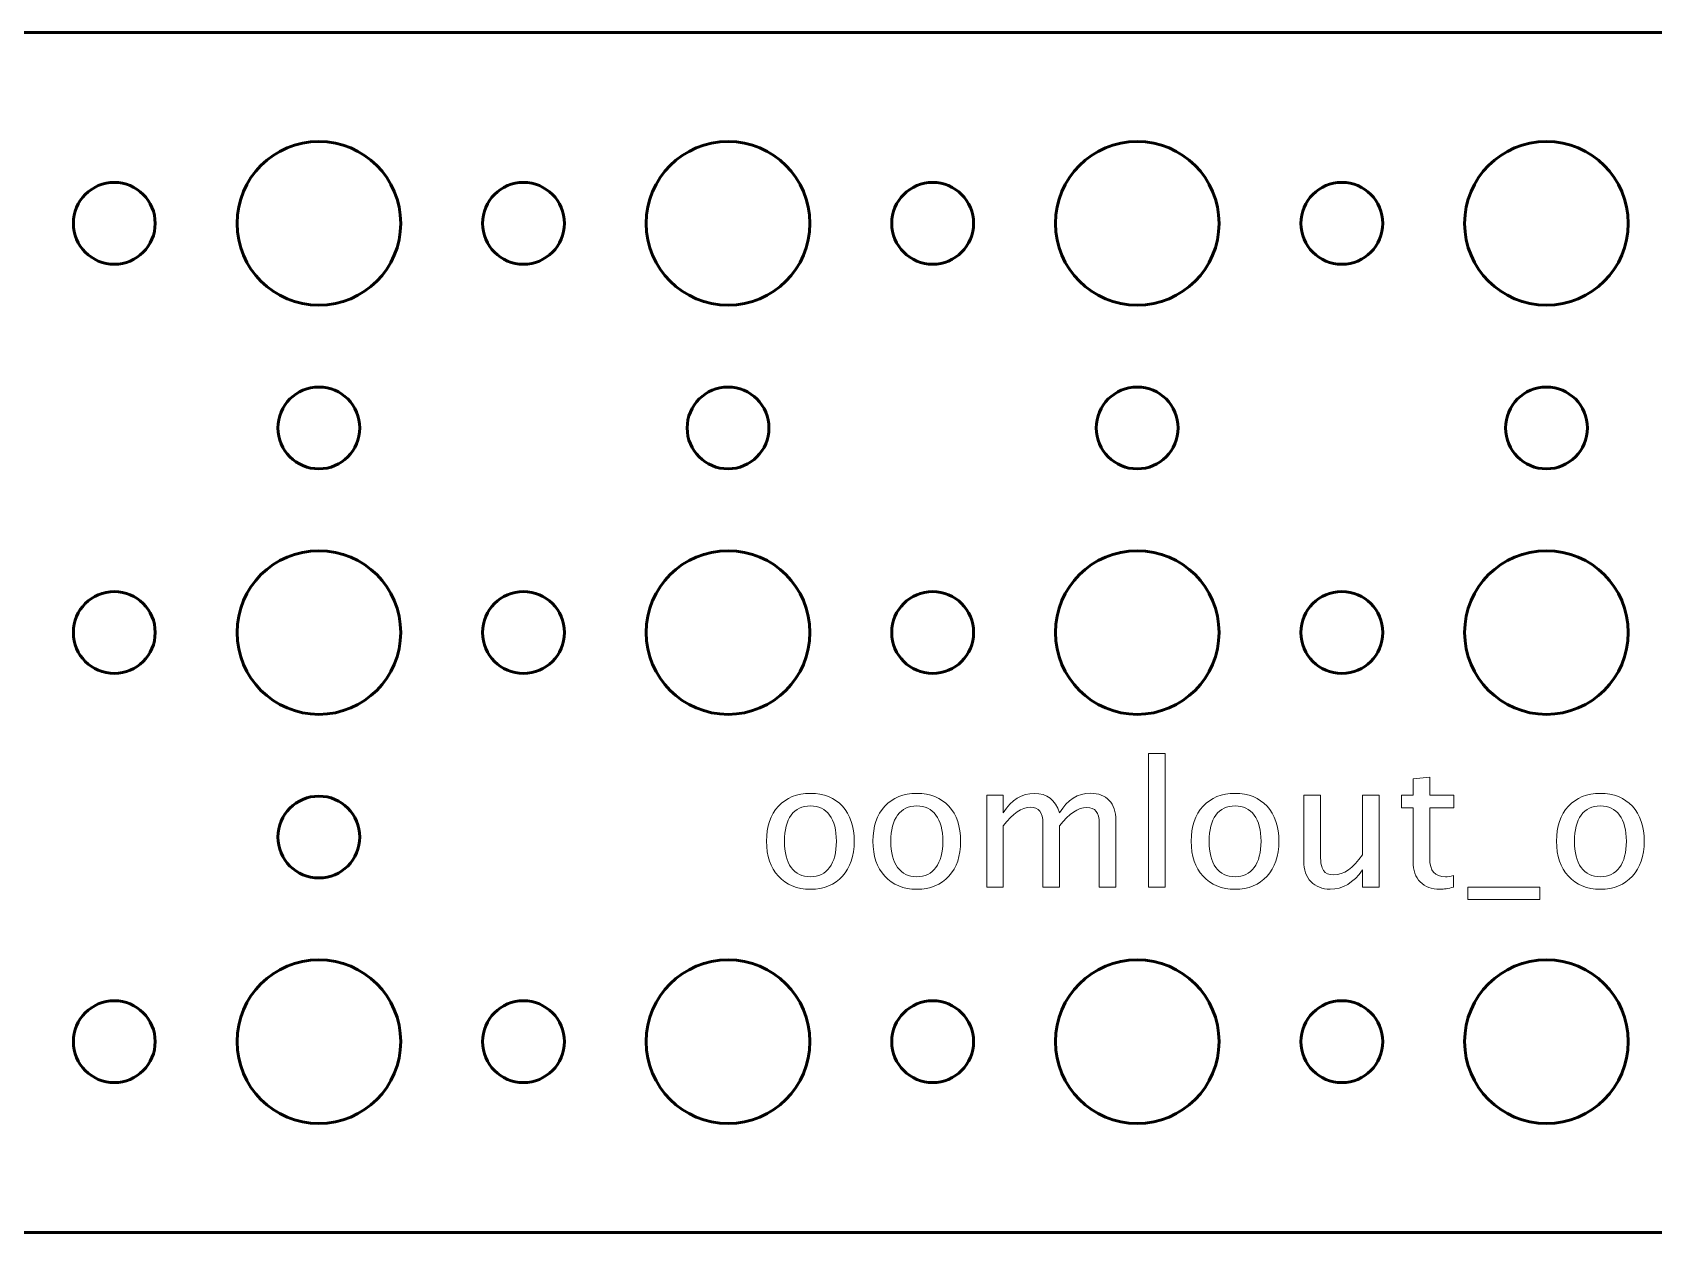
# Model space of a CAD drawing. Header units: centimetres. Extents: x -24.1 to 24.1, y -2.2 to 2.2.
# Drawn here: x -11.55 to -5.61, y -2.2 to 2.2 of the extents above; entities that cross this region are included whole.
import ezdxf

# ---------------------------------------------------------------- set-up
doc = ezdxf.new("R2010")
doc.units = ezdxf.units.CM
doc.header["$MEASUREMENT"] = 0
doc.layers.add('Layer 1', color=7, linetype='Continuous')

msp = doc.modelspace()

# ---------------------------------------------------------------- linework, layer by layer
at = {"layer": 'Layer 1', "lineweight": 53}
for centre, major_axis in [((-10.49999, 1.49999), (0, 0.30001)), ((-8.99999, 1.49999), (0, 0.30001)), ((-7.49999, 1.49999), (0, 0.30001)), ((-5.99999, 1.49999), (0, 0.30001)), ((-11.25, 1.5), (0, 0.15)), ((-9.75, 1.5), (0, 0.15)), ((-8.25, 1.5), (0, 0.15)), ((-6.75, 1.5), (0, 0.15)), ((-10.5, 0.75), (0, 0.15)), ((-9, 0.75), (0, 0.15)), ((-7.5, 0.75), (0, 0.15)), ((-6, 0.75), (0, 0.15)), ((-10.49999, -0.00001), (0, 0.30001)), ((-8.99999, -0.00001), (0, 0.30001)), ((-7.49999, -0.00001), (0, 0.30001)), ((-5.99999, -0.00001), (0, 0.30001)), ((-11.25, 0), (0, 0.15)), ((-9.75, 0), (0, 0.15)), ((-8.25, 0), (0, 0.15)), ((-6.75, 0), (0, 0.15)), ((-10.5, -0.75), (0, 0.15)), ((-10.49999, -1.50001), (0, 0.30001)), ((-8.99999, -1.50001), (0, 0.30001)), ((-7.49999, -1.50001), (0, 0.30001)), ((-5.99999, -1.50001), (0, 0.30001)), ((-11.25, -1.5), (0, 0.15)), ((-9.75, -1.5), (0, 0.15)), ((-8.25, -1.5), (0, 0.15)), ((-6.75, -1.5), (0, 0.15))]:
    msp.add_ellipse(centre, major_axis=major_axis, ratio=1, dxfattribs=at)
msp.add_open_spline([(-23.95, -1.7), (-23.95, -1.7), (-23.95, 1.7), (-23.95, 1.7), (-23.95, 1.7), (-23.95, 1.97614), (-23.72614, 2.2), (-23.45, 2.2), (-23.45, 2.2), (-23.45, 2.2), (23.45, 2.2), (23.45, 2.2), (23.45, 2.2), (23.72614, 2.2), (23.95, 1.97614), (23.95, 1.7), (23.95, 1.7), (23.95, 1.7), (23.95, -1.7), (23.95, -1.7), (23.95, -1.7), (23.95, -1.97614), (23.72614, -2.2), (23.45, -2.2), (23.45, -2.2), (23.45, -2.2), (-23.45, -2.2), (-23.45, -2.2), (-23.45, -2.2), (-23.72614, -2.2), (-23.95, -1.97614), (-23.95, -1.7)], degree=3, knots=[0, 0, 0, 0, 0.1111111, 0.1111111, 0.1111111, 0.1111111, 0.2222222, 0.2222222, 0.2222222, 0.2222222, 0.3333333, 0.3333333, 0.3333333, 0.3333333, 0.4444444, 0.4444444, 0.4444444, 0.4444444, 0.5555556, 0.5555556, 0.5555556, 0.5555556, 0.6666667, 0.6666667, 0.6666667, 0.6666667, 0.7777778, 0.7777778, 0.7777778, 0.7777778, 1, 1, 1, 1], dxfattribs=at)
at = {"layer": 'Layer 1', "color": 5, "lineweight": 9}
for points, knots in [([(-7.45898, -0.93352), (-7.45898, -0.93352), (-7.45898, -0.44393), (-7.45898, -0.44393), (-7.45898, -0.44393), (-7.45898, -0.44393), (-7.39802, -0.44393), (-7.39802, -0.44393), (-7.39802, -0.44393), (-7.39802, -0.44393), (-7.39802, -0.93352), (-7.39802, -0.93352), (-7.39802, -0.93352), (-7.39802, -0.93352), (-7.45898, -0.93352), (-7.45898, -0.93352)], [0, 0, 0, 0, 0.2, 0.2, 0.2, 0.2, 0.4, 0.4, 0.4, 0.4, 0.6, 0.6, 0.6, 0.6, 1, 1, 1, 1]), ([(-6.34074, -0.93341), (-6.35958, -0.9386), (-6.37599, -0.94114), (-6.38985, -0.94114), (-6.38985, -0.94114), (-6.42097, -0.94114), (-6.4452, -0.93225), (-6.46256, -0.91447), (-6.46256, -0.91447), (-6.48002, -0.89669), (-6.4887, -0.87203), (-6.4887, -0.84039), (-6.4887, -0.84039), (-6.4887, -0.84039), (-6.4887, -0.64269), (-6.4887, -0.64269), (-6.4887, -0.64269), (-6.4887, -0.64269), (-6.53082, -0.64269), (-6.53082, -0.64269), (-6.53082, -0.64269), (-6.53082, -0.64269), (-6.53082, -0.59697), (-6.53082, -0.59697), (-6.53082, -0.59697), (-6.53082, -0.59697), (-6.4887, -0.59697), (-6.4887, -0.59697), (-6.4887, -0.59697), (-6.4887, -0.59697), (-6.4887, -0.53612), (-6.4887, -0.53612), (-6.4887, -0.53612), (-6.4887, -0.53612), (-6.42774, -0.53029), (-6.42774, -0.53029), (-6.42774, -0.53029), (-6.42774, -0.53029), (-6.42774, -0.59697), (-6.42774, -0.59697), (-6.42774, -0.59697), (-6.42774, -0.59697), (-6.33947, -0.59697), (-6.33947, -0.59697), (-6.33947, -0.59697), (-6.33947, -0.59697), (-6.33947, -0.64269), (-6.33947, -0.64269), (-6.33947, -0.64269), (-6.33947, -0.64269), (-6.42774, -0.64269), (-6.42774, -0.64269), (-6.42774, -0.64269), (-6.42774, -0.64269), (-6.42774, -0.82938), (-6.42774, -0.82938), (-6.42774, -0.82938), (-6.42774, -0.87341), (-6.40858, -0.89542), (-6.37038, -0.89542), (-6.37038, -0.89542), (-6.36223, -0.89542), (-6.35239, -0.89404), (-6.34074, -0.8914), (-6.34074, -0.8914), (-6.34074, -0.8914), (-6.34074, -0.93341), (-6.34074, -0.93341)], [0, 0, 0, 0, 0.0555556, 0.0555556, 0.0555556, 0.0555556, 0.1111111, 0.1111111, 0.1111111, 0.1111111, 0.1666667, 0.1666667, 0.1666667, 0.1666667, 0.2222222, 0.2222222, 0.2222222, 0.2222222, 0.2777778, 0.2777778, 0.2777778, 0.2777778, 0.3333333, 0.3333333, 0.3333333, 0.3333333, 0.3888889, 0.3888889, 0.3888889, 0.3888889, 0.4444444, 0.4444444, 0.4444444, 0.4444444, 0.5, 0.5, 0.5, 0.5, 0.5555556, 0.5555556, 0.5555556, 0.5555556, 0.6111111, 0.6111111, 0.6111111, 0.6111111, 0.6666667, 0.6666667, 0.6666667, 0.6666667, 0.7222222, 0.7222222, 0.7222222, 0.7222222, 0.7777778, 0.7777778, 0.7777778, 0.7777778, 0.8333333, 0.8333333, 0.8333333, 0.8333333, 0.8888889, 0.8888889, 0.8888889, 0.8888889, 1, 1, 1, 1]), ([(-8.69807, -0.94114), (-8.7475, -0.94114), (-8.78666, -0.92537), (-8.81544, -0.89383), (-8.81544, -0.89383), (-8.84434, -0.86229), (-8.85873, -0.81943), (-8.85873, -0.76535), (-8.85873, -0.76535), (-8.85873, -0.71138), (-8.84434, -0.66862), (-8.81544, -0.63719), (-8.81544, -0.63719), (-8.78666, -0.60575), (-8.7475, -0.58998), (-8.69807, -0.58998), (-8.69807, -0.58998), (-8.64865, -0.58998), (-8.60949, -0.60575), (-8.58071, -0.63719), (-8.58071, -0.63719), (-8.55181, -0.66862), (-8.53742, -0.71138), (-8.53742, -0.76535), (-8.53742, -0.76535), (-8.53742, -0.81943), (-8.55181, -0.86229), (-8.58071, -0.89383), (-8.58071, -0.89383), (-8.60949, -0.92537), (-8.64865, -0.94114), (-8.69807, -0.94114)], [0, 0, 0, 0, 0.1111111, 0.1111111, 0.1111111, 0.1111111, 0.2222222, 0.2222222, 0.2222222, 0.2222222, 0.3333333, 0.3333333, 0.3333333, 0.3333333, 0.4444444, 0.4444444, 0.4444444, 0.4444444, 0.5555556, 0.5555556, 0.5555556, 0.5555556, 0.6666667, 0.6666667, 0.6666667, 0.6666667, 0.7777778, 0.7777778, 0.7777778, 0.7777778, 1, 1, 1, 1]), ([(-8.30797, -0.94114), (-8.3574, -0.94114), (-8.39656, -0.92537), (-8.42534, -0.89383), (-8.42534, -0.89383), (-8.45424, -0.86229), (-8.46863, -0.81943), (-8.46863, -0.76535), (-8.46863, -0.76535), (-8.46863, -0.71138), (-8.45424, -0.66862), (-8.42534, -0.63719), (-8.42534, -0.63719), (-8.39656, -0.60575), (-8.3574, -0.58998), (-8.30797, -0.58998), (-8.30797, -0.58998), (-8.25855, -0.58998), (-8.21939, -0.60575), (-8.19061, -0.63719), (-8.19061, -0.63719), (-8.16171, -0.66862), (-8.14732, -0.71138), (-8.14732, -0.76535), (-8.14732, -0.76535), (-8.14732, -0.81943), (-8.16171, -0.86229), (-8.19061, -0.89383), (-8.19061, -0.89383), (-8.21939, -0.92537), (-8.25855, -0.94114), (-8.30797, -0.94114)], [0, 0, 0, 0, 0.1111111, 0.1111111, 0.1111111, 0.1111111, 0.2222222, 0.2222222, 0.2222222, 0.2222222, 0.3333333, 0.3333333, 0.3333333, 0.3333333, 0.4444444, 0.4444444, 0.4444444, 0.4444444, 0.5555556, 0.5555556, 0.5555556, 0.5555556, 0.6666667, 0.6666667, 0.6666667, 0.6666667, 0.7777778, 0.7777778, 0.7777778, 0.7777778, 1, 1, 1, 1]), ([(-8.05186, -0.93352), (-8.05186, -0.93352), (-8.05186, -0.59697), (-8.05186, -0.59697), (-8.05186, -0.59697), (-8.05186, -0.59697), (-7.9909, -0.59697), (-7.9909, -0.59697), (-7.9909, -0.59697), (-7.9909, -0.59697), (-7.9909, -0.66058), (-7.9909, -0.66058), (-7.9909, -0.66058), (-7.96116, -0.61348), (-7.92306, -0.58998), (-7.87639, -0.58998), (-7.87639, -0.58998), (-7.83141, -0.58998), (-7.80082, -0.61348), (-7.78452, -0.66058), (-7.78452, -0.66058), (-7.75563, -0.61306), (-7.71796, -0.58935), (-7.67171, -0.58935), (-7.67171, -0.58935), (-7.64218, -0.58935), (-7.61921, -0.59803), (-7.60281, -0.61549), (-7.60281, -0.61549), (-7.5864, -0.63295), (-7.57815, -0.6574), (-7.57815, -0.68883), (-7.57815, -0.68883), (-7.57815, -0.68883), (-7.57815, -0.93352), (-7.57815, -0.93352), (-7.57815, -0.93352), (-7.57815, -0.93352), (-7.63911, -0.93352), (-7.63911, -0.93352), (-7.63911, -0.93352), (-7.63911, -0.93352), (-7.63911, -0.69889), (-7.63911, -0.69889), (-7.63911, -0.69889), (-7.63911, -0.66058), (-7.65435, -0.64142), (-7.68483, -0.64142), (-7.68483, -0.64142), (-7.71647, -0.64142), (-7.74971, -0.66375), (-7.78452, -0.70852), (-7.78452, -0.70852), (-7.78452, -0.70852), (-7.78452, -0.93352), (-7.78452, -0.93352), (-7.78452, -0.93352), (-7.78452, -0.93352), (-7.84548, -0.93352), (-7.84548, -0.93352), (-7.84548, -0.93352), (-7.84548, -0.93352), (-7.84548, -0.69868), (-7.84548, -0.69868), (-7.84548, -0.69868), (-7.84548, -0.66005), (-7.86094, -0.64078), (-7.89195, -0.64078), (-7.89195, -0.64078), (-7.92274, -0.64078), (-7.95576, -0.66322), (-7.9909, -0.7082), (-7.9909, -0.7082), (-7.9909, -0.7082), (-7.9909, -0.93352), (-7.9909, -0.93352), (-7.9909, -0.93352), (-7.9909, -0.93352), (-8.05186, -0.93352), (-8.05186, -0.93352)], [0, 0, 0, 0, 0.047619, 0.047619, 0.047619, 0.047619, 0.0952381, 0.0952381, 0.0952381, 0.0952381, 0.1428571, 0.1428571, 0.1428571, 0.1428571, 0.1904762, 0.1904762, 0.1904762, 0.1904762, 0.2380952, 0.2380952, 0.2380952, 0.2380952, 0.2857143, 0.2857143, 0.2857143, 0.2857143, 0.3333333, 0.3333333, 0.3333333, 0.3333333, 0.3809524, 0.3809524, 0.3809524, 0.3809524, 0.4285714, 0.4285714, 0.4285714, 0.4285714, 0.4761905, 0.4761905, 0.4761905, 0.4761905, 0.5238095, 0.5238095, 0.5238095, 0.5238095, 0.5714286, 0.5714286, 0.5714286, 0.5714286, 0.6190476, 0.6190476, 0.6190476, 0.6190476, 0.6666667, 0.6666667, 0.6666667, 0.6666667, 0.7142857, 0.7142857, 0.7142857, 0.7142857, 0.7619048, 0.7619048, 0.7619048, 0.7619048, 0.8095238, 0.8095238, 0.8095238, 0.8095238, 0.8571429, 0.8571429, 0.8571429, 0.8571429, 0.9047619, 0.9047619, 0.9047619, 0.9047619, 1, 1, 1, 1]), ([(-7.14147, -0.94114), (-7.1909, -0.94114), (-7.23006, -0.92537), (-7.25884, -0.89383), (-7.25884, -0.89383), (-7.28774, -0.86229), (-7.30213, -0.81943), (-7.30213, -0.76535), (-7.30213, -0.76535), (-7.30213, -0.71138), (-7.28774, -0.66862), (-7.25884, -0.63719), (-7.25884, -0.63719), (-7.23006, -0.60575), (-7.1909, -0.58998), (-7.14147, -0.58998), (-7.14147, -0.58998), (-7.09205, -0.58998), (-7.05289, -0.60575), (-7.02411, -0.63719), (-7.02411, -0.63719), (-6.99521, -0.66862), (-6.98082, -0.71138), (-6.98082, -0.76535), (-6.98082, -0.76535), (-6.98082, -0.81943), (-6.99521, -0.86229), (-7.02411, -0.89383), (-7.02411, -0.89383), (-7.05289, -0.92537), (-7.09205, -0.94114), (-7.14147, -0.94114)], [0, 0, 0, 0, 0.1111111, 0.1111111, 0.1111111, 0.1111111, 0.2222222, 0.2222222, 0.2222222, 0.2222222, 0.3333333, 0.3333333, 0.3333333, 0.3333333, 0.4444444, 0.4444444, 0.4444444, 0.4444444, 0.5555556, 0.5555556, 0.5555556, 0.5555556, 0.6666667, 0.6666667, 0.6666667, 0.6666667, 0.7777778, 0.7777778, 0.7777778, 0.7777778, 1, 1, 1, 1]), ([(-5.80226, -0.94114), (-5.85169, -0.94114), (-5.89085, -0.92537), (-5.91963, -0.89383), (-5.91963, -0.89383), (-5.94853, -0.86229), (-5.96292, -0.81943), (-5.96292, -0.76535), (-5.96292, -0.76535), (-5.96292, -0.71138), (-5.94853, -0.66862), (-5.91963, -0.63719), (-5.91963, -0.63719), (-5.89085, -0.60575), (-5.85169, -0.58998), (-5.80226, -0.58998), (-5.80226, -0.58998), (-5.75284, -0.58998), (-5.71368, -0.60575), (-5.6849, -0.63719), (-5.6849, -0.63719), (-5.656, -0.66862), (-5.64161, -0.71138), (-5.64161, -0.76535), (-5.64161, -0.76535), (-5.64161, -0.81943), (-5.656, -0.86229), (-5.6849, -0.89383), (-5.6849, -0.89383), (-5.71368, -0.92537), (-5.75284, -0.94114), (-5.80226, -0.94114)], [0, 0, 0, 0, 0.1111111, 0.1111111, 0.1111111, 0.1111111, 0.2222222, 0.2222222, 0.2222222, 0.2222222, 0.3333333, 0.3333333, 0.3333333, 0.3333333, 0.4444444, 0.4444444, 0.4444444, 0.4444444, 0.5555556, 0.5555556, 0.5555556, 0.5555556, 0.6666667, 0.6666667, 0.6666667, 0.6666667, 0.7777778, 0.7777778, 0.7777778, 0.7777778, 1, 1, 1, 1]), ([(-8.69818, -0.89542), (-8.66802, -0.89542), (-8.64452, -0.8841), (-8.6278, -0.86134), (-8.6278, -0.86134), (-8.61119, -0.83869), (-8.60282, -0.80663), (-8.60282, -0.76535), (-8.60282, -0.76535), (-8.60282, -0.72418), (-8.61119, -0.69222), (-8.6278, -0.66957), (-8.6278, -0.66957), (-8.64452, -0.64703), (-8.66802, -0.6357), (-8.69818, -0.6357), (-8.69818, -0.6357), (-8.72845, -0.6357), (-8.75194, -0.64703), (-8.76845, -0.66957), (-8.76845, -0.66957), (-8.78507, -0.69222), (-8.79332, -0.72418), (-8.79332, -0.76535), (-8.79332, -0.76535), (-8.79332, -0.80663), (-8.78507, -0.83869), (-8.76845, -0.86134), (-8.76845, -0.86134), (-8.75194, -0.8841), (-8.72845, -0.89542), (-8.69818, -0.89542)], [0, 0, 0, 0, 0.1111111, 0.1111111, 0.1111111, 0.1111111, 0.2222222, 0.2222222, 0.2222222, 0.2222222, 0.3333333, 0.3333333, 0.3333333, 0.3333333, 0.4444444, 0.4444444, 0.4444444, 0.4444444, 0.5555556, 0.5555556, 0.5555556, 0.5555556, 0.6666667, 0.6666667, 0.6666667, 0.6666667, 0.7777778, 0.7777778, 0.7777778, 0.7777778, 1, 1, 1, 1]), ([(-8.30808, -0.89542), (-8.27792, -0.89542), (-8.25442, -0.8841), (-8.2377, -0.86134), (-8.2377, -0.86134), (-8.22109, -0.83869), (-8.21272, -0.80663), (-8.21272, -0.76535), (-8.21272, -0.76535), (-8.21272, -0.72418), (-8.22109, -0.69222), (-8.2377, -0.66957), (-8.2377, -0.66957), (-8.25442, -0.64703), (-8.27792, -0.6357), (-8.30808, -0.6357), (-8.30808, -0.6357), (-8.33835, -0.6357), (-8.36184, -0.64703), (-8.37835, -0.66957), (-8.37835, -0.66957), (-8.39497, -0.69222), (-8.40322, -0.72418), (-8.40322, -0.76535), (-8.40322, -0.76535), (-8.40322, -0.80663), (-8.39497, -0.83869), (-8.37835, -0.86134), (-8.37835, -0.86134), (-8.36184, -0.8841), (-8.33835, -0.89542), (-8.30808, -0.89542)], [0, 0, 0, 0, 0.1111111, 0.1111111, 0.1111111, 0.1111111, 0.2222222, 0.2222222, 0.2222222, 0.2222222, 0.3333333, 0.3333333, 0.3333333, 0.3333333, 0.4444444, 0.4444444, 0.4444444, 0.4444444, 0.5555556, 0.5555556, 0.5555556, 0.5555556, 0.6666667, 0.6666667, 0.6666667, 0.6666667, 0.7777778, 0.7777778, 0.7777778, 0.7777778, 1, 1, 1, 1]), ([(-7.14158, -0.89542), (-7.11142, -0.89542), (-7.08792, -0.8841), (-7.0712, -0.86134), (-7.0712, -0.86134), (-7.05459, -0.83869), (-7.04622, -0.80663), (-7.04622, -0.76535), (-7.04622, -0.76535), (-7.04622, -0.72418), (-7.05459, -0.69222), (-7.0712, -0.66957), (-7.0712, -0.66957), (-7.08792, -0.64703), (-7.11142, -0.6357), (-7.14158, -0.6357), (-7.14158, -0.6357), (-7.17185, -0.6357), (-7.19534, -0.64703), (-7.21185, -0.66957), (-7.21185, -0.66957), (-7.22847, -0.69222), (-7.23672, -0.72418), (-7.23672, -0.76535), (-7.23672, -0.76535), (-7.23672, -0.80663), (-7.22847, -0.83869), (-7.21185, -0.86134), (-7.21185, -0.86134), (-7.19534, -0.8841), (-7.17185, -0.89542), (-7.14158, -0.89542)], [0, 0, 0, 0, 0.1111111, 0.1111111, 0.1111111, 0.1111111, 0.2222222, 0.2222222, 0.2222222, 0.2222222, 0.3333333, 0.3333333, 0.3333333, 0.3333333, 0.4444444, 0.4444444, 0.4444444, 0.4444444, 0.5555556, 0.5555556, 0.5555556, 0.5555556, 0.6666667, 0.6666667, 0.6666667, 0.6666667, 0.7777778, 0.7777778, 0.7777778, 0.7777778, 1, 1, 1, 1]), ([(-6.67454, -0.93352), (-6.67454, -0.93352), (-6.67454, -0.87023), (-6.67454, -0.87023), (-6.67454, -0.87023), (-6.70703, -0.91754), (-6.74651, -0.94114), (-6.79286, -0.94114), (-6.79286, -0.94114), (-6.82228, -0.94114), (-6.84567, -0.93193), (-6.86303, -0.91341), (-6.86303, -0.91341), (-6.88049, -0.89489), (-6.88917, -0.87002), (-6.88917, -0.83859), (-6.88917, -0.83859), (-6.88917, -0.83859), (-6.88917, -0.59697), (-6.88917, -0.59697), (-6.88917, -0.59697), (-6.88917, -0.59697), (-6.82821, -0.59697), (-6.82821, -0.59697), (-6.82821, -0.59697), (-6.82821, -0.59697), (-6.82821, -0.81869), (-6.82821, -0.81869), (-6.82821, -0.81869), (-6.82821, -0.84398), (-6.82451, -0.86187), (-6.8172, -0.87245), (-6.8172, -0.87245), (-6.80979, -0.88314), (-6.79752, -0.88843), (-6.78027, -0.88843), (-6.78027, -0.88843), (-6.74301, -0.88843), (-6.70767, -0.86399), (-6.67454, -0.81499), (-6.67454, -0.81499), (-6.67454, -0.81499), (-6.67454, -0.59697), (-6.67454, -0.59697), (-6.67454, -0.59697), (-6.67454, -0.59697), (-6.61358, -0.59697), (-6.61358, -0.59697), (-6.61358, -0.59697), (-6.61358, -0.59697), (-6.61358, -0.93352), (-6.61358, -0.93352), (-6.61358, -0.93352), (-6.61358, -0.93352), (-6.67454, -0.93352), (-6.67454, -0.93352)], [0, 0, 0, 0, 0.0666667, 0.0666667, 0.0666667, 0.0666667, 0.1333333, 0.1333333, 0.1333333, 0.1333333, 0.2, 0.2, 0.2, 0.2, 0.2666667, 0.2666667, 0.2666667, 0.2666667, 0.3333333, 0.3333333, 0.3333333, 0.3333333, 0.4, 0.4, 0.4, 0.4, 0.4666667, 0.4666667, 0.4666667, 0.4666667, 0.5333333, 0.5333333, 0.5333333, 0.5333333, 0.6, 0.6, 0.6, 0.6, 0.6666667, 0.6666667, 0.6666667, 0.6666667, 0.7333333, 0.7333333, 0.7333333, 0.7333333, 0.8, 0.8, 0.8, 0.8, 0.8666667, 0.8666667, 0.8666667, 0.8666667, 1, 1, 1, 1]), ([(-5.80237, -0.89542), (-5.77221, -0.89542), (-5.74871, -0.8841), (-5.73199, -0.86134), (-5.73199, -0.86134), (-5.71538, -0.83869), (-5.70701, -0.80663), (-5.70701, -0.76535), (-5.70701, -0.76535), (-5.70701, -0.72418), (-5.71538, -0.69222), (-5.73199, -0.66957), (-5.73199, -0.66957), (-5.74871, -0.64703), (-5.77221, -0.6357), (-5.80237, -0.6357), (-5.80237, -0.6357), (-5.83264, -0.6357), (-5.85613, -0.64703), (-5.87264, -0.66957), (-5.87264, -0.66957), (-5.88926, -0.69222), (-5.89751, -0.72418), (-5.89751, -0.76535), (-5.89751, -0.76535), (-5.89751, -0.80663), (-5.88926, -0.83869), (-5.87264, -0.86134), (-5.87264, -0.86134), (-5.85613, -0.8841), (-5.83264, -0.89542), (-5.80237, -0.89542)], [0, 0, 0, 0, 0.1111111, 0.1111111, 0.1111111, 0.1111111, 0.2222222, 0.2222222, 0.2222222, 0.2222222, 0.3333333, 0.3333333, 0.3333333, 0.3333333, 0.4444444, 0.4444444, 0.4444444, 0.4444444, 0.5555556, 0.5555556, 0.5555556, 0.5555556, 0.6666667, 0.6666667, 0.6666667, 0.6666667, 0.7777778, 0.7777778, 0.7777778, 0.7777778, 1, 1, 1, 1]), ([(-6.28804, -0.97924), (-6.28804, -0.97924), (-6.28804, -0.93352), (-6.28804, -0.93352), (-6.28804, -0.93352), (-6.28804, -0.93352), (-6.02388, -0.93352), (-6.02388, -0.93352), (-6.02388, -0.93352), (-6.02388, -0.93352), (-6.02388, -0.97924), (-6.02388, -0.97924), (-6.02388, -0.97924), (-6.02388, -0.97924), (-6.28804, -0.97924), (-6.28804, -0.97924)], [0, 0, 0, 0, 0.2, 0.2, 0.2, 0.2, 0.4, 0.4, 0.4, 0.4, 0.6, 0.6, 0.6, 0.6, 1, 1, 1, 1])]:
    msp.add_open_spline(points, degree=3, knots=knots, dxfattribs=at)

doc.saveas('drawing.dxf')
